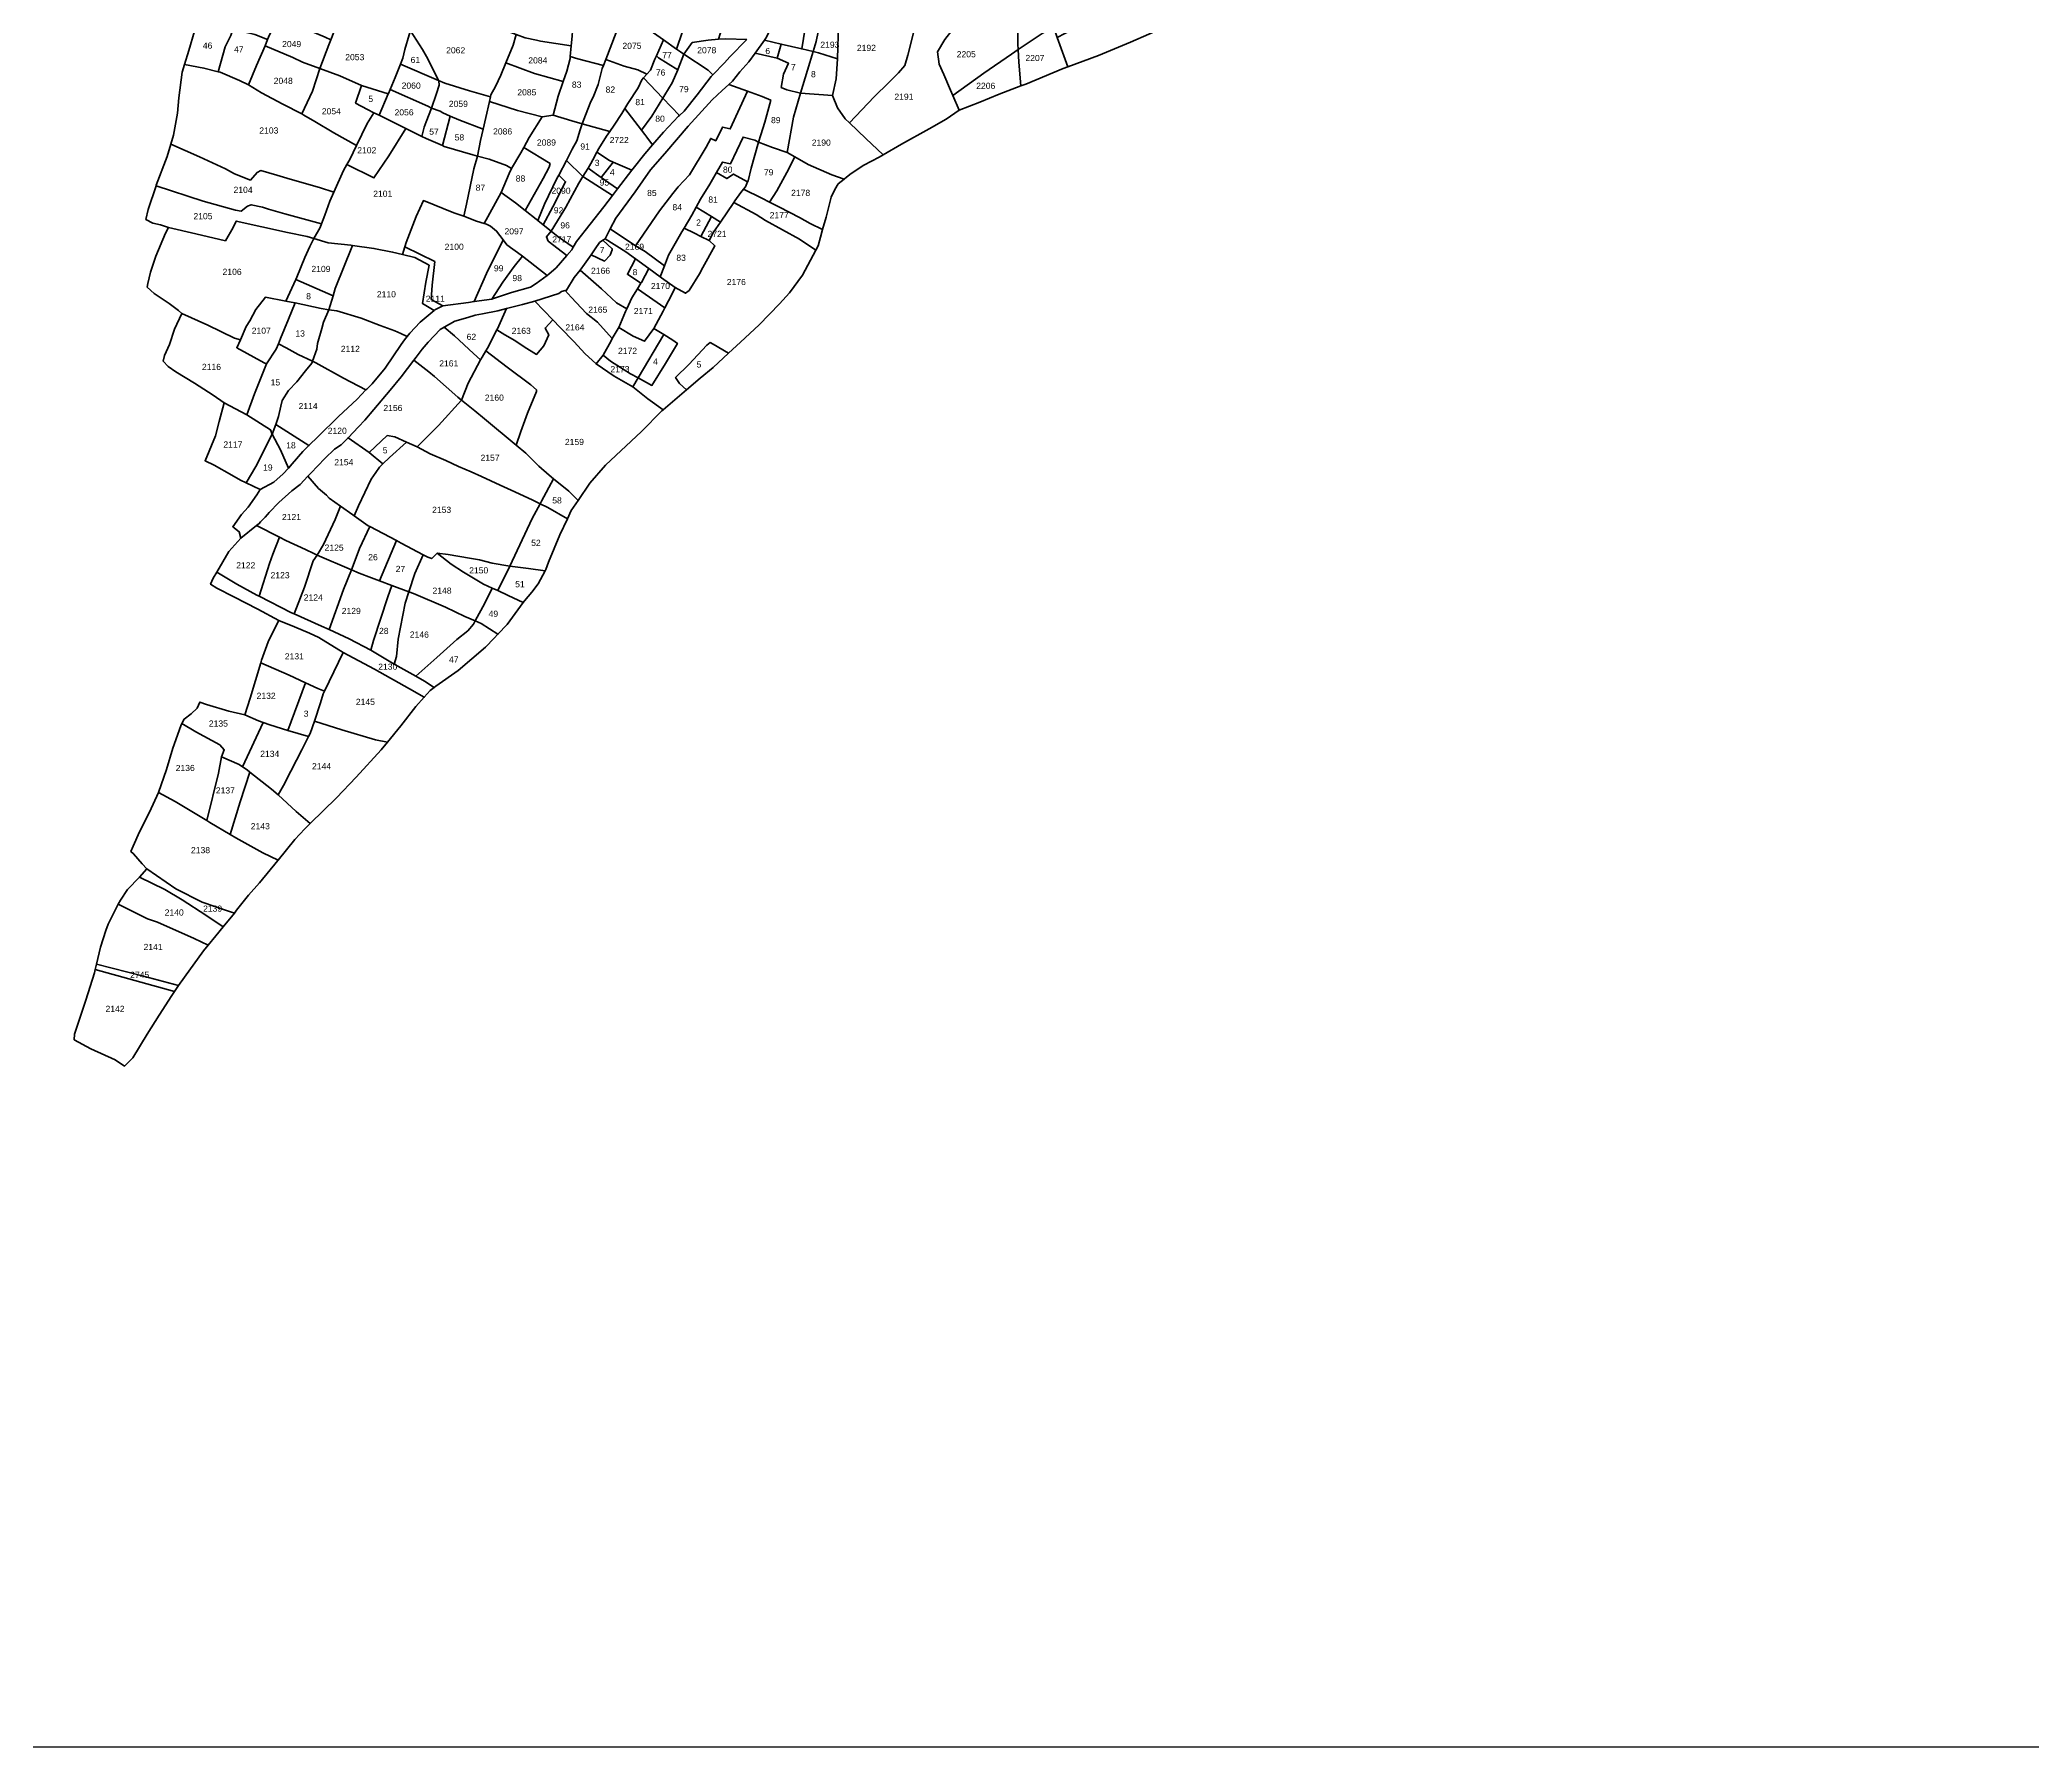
# Model space of a CAD drawing. Header units: inches. Extents: x -340598 to -226850, y -167010 to -59860.
# Drawn here: x -310145 to -267956, y -167010 to -130858 of the extents above; entities that cross this region are included whole.
import ezdxf

# ---------------------------------------------------------------- set-up
doc = ezdxf.new("R2010")
doc.units = ezdxf.units.IN
doc.header["$MEASUREMENT"] = 0
doc.layers.add('PDF6_Geometry', color=9, linetype='Continuous', true_color=0x808080)
doc.layers.add('PDF6_Text', color=7, linetype='Continuous', true_color=0xffffff)
doc.styles.add('PDF Arial', font='arial.ttf')

msp = doc.modelspace()

# ---------------------------------------------------------------- linework, layer by layer
at = {"color": 4}
msp.add_lwpolyline([(-340598, -59860), (-226850, -59860), (-226850, -167010), (-340598, -167010)], close=True, dxfattribs=at)
at = {"layer": 'PDF6_Geometry', "color": 1, "lineweight": 53}
for points in [[(-284477, -128866), (-284263, -128928), (-284080, -128976), (-284022, -129034), (-283848, -129246), (-283888, -129323), (-284003, -129439), (-284157, -129564), (-284599, -129777), (-285128, -130037), (-285541, -130230), (-286272, -130568), (-287051, -130906), (-287724, -131186), (-288374, -131429), (-288600, -130809), (-288274, -130642), (-288022, -130598), (-287513, -130463), (-286349, -130115), (-286022, -130009), (-285311, -129420), (-284734, -129044)], [(-296557, -129204), (-296038, -129275), (-296149, -129561), (-296409, -130304), (-296664, -131056), (-296940, -130860), (-297224, -130659), (-297088, -130333), (-296967, -130044), (-296736, -129581), (-296670, -129443)], [(-296038, -129275), (-295563, -129339), (-295553, -129378), (-295572, -129686), (-295620, -130111), (-295668, -130506), (-295776, -130846), (-295995, -130863), (-296331, -130912), (-296509, -131162), (-296581, -131114), (-296664, -131056), (-296409, -130304), (-296149, -129561)], [(-294097, -129098), (-293649, -129319), (-293735, -129594), (-293877, -130217), (-294009, -131049), (-294443, -130947), (-294801, -130863), (-294773, -130824), (-294639, -130563), (-294476, -130187), (-294370, -129956), (-294101, -129116)], [(-293649, -129319), (-293367, -129407), (-293543, -130110), (-293706, -130891), (-293770, -131105), (-294009, -131049), (-293877, -130217), (-293735, -129594)], [(-293367, -129407), (-293136, -129479), (-293206, -129849), (-293217, -130016), (-293235, -130293), (-293235, -130524), (-293254, -131257), (-293658, -131132), (-293770, -131105), (-293706, -130891), (-293543, -130110)], [(-300318, -129907), (-299592, -130084), (-298880, -130305), (-298861, -130556), (-298870, -130778), (-298891, -130982), (-299544, -130884), (-299630, -130865), (-299871, -130817), (-300060, -130746), (-300361, -130634), (-300472, -130603), (-300400, -130171)], [(-289529, -129883), (-289485, -129895), (-289042, -130097), (-288751, -130259), (-288744, -130493), (-288694, -130592), (-288917, -130724), (-289430, -131065), (-289436, -130946), (-289436, -130695), (-289465, -130487), (-289494, -130271), (-289484, -130069)], [(-305082, -130329), (-304468, -130646), (-304102, -130800), (-303982, -130856), (-304025, -130964), (-304213, -131466), (-304583, -131331), (-304785, -131235), (-305371, -130984), (-305323, -130852), (-305304, -130801)], [(-303554, -130221), (-303131, -130346), (-302592, -130491), (-302271, -130602), (-302295, -130670), (-302323, -130751), (-302419, -131060), (-302457, -131243), (-302508, -131371), (-302621, -131658), (-302727, -131907), (-302765, -131995), (-302768, -132003), (-303332, -131822), (-303794, -131620), (-304213, -131466), (-304025, -130964), (-303982, -130856), (-303843, -130501), (-303679, -130202)], [(-302135, -130147), (-301602, -130336), (-300813, -130509), (-300472, -130603), (-300361, -130634), (-300060, -130746), (-300120, -130972), (-300274, -131348), (-300380, -131608), (-300495, -131849), (-300591, -132023), (-300600, -132063), (-301043, -131936), (-301572, -131773), (-301701, -131717), (-301928, -131262), (-302044, -131059), (-302295, -130670), (-302271, -130602), (-302246, -130529)], [(-297803, -130286), (-297303, -130603), (-297224, -130659), (-296940, -130860), (-297088, -131197), (-297120, -131269), (-297216, -131500), (-297289, -131582), (-297485, -131491), (-297774, -131414), (-298160, -131271), (-297938, -130700)], [(-293217, -130016), (-292302, -130253), (-291582, -130428), (-291658, -130764), (-291763, -131179), (-291830, -131401), (-291965, -131555), (-292167, -131758), (-292474, -132067), (-292997, -132618), (-293089, -132530), (-293254, -132299), (-293359, -132038), (-293282, -131681), (-293254, -131257), (-293235, -130524), (-293235, -130293)], [(-306817, -130482), (-306285, -130580), (-306058, -130633), (-306102, -130763), (-306218, -131004), (-306371, -131532), (-306669, -131457), (-307081, -131383), (-306987, -131081), (-306872, -130676)], [(-306058, -130633), (-305593, -130743), (-305323, -130852), (-305371, -130984), (-305554, -131399), (-305727, -131814), (-305919, -131717), (-306323, -131544), (-306371, -131532), (-306218, -131004), (-306102, -130763)], [(-302295, -130670), (-302044, -131059), (-301928, -131262), (-301701, -131717), (-302508, -131371), (-302457, -131243), (-302419, -131060), (-302323, -130751)], [(-300060, -130746), (-299871, -130817), (-299630, -130865), (-299544, -130884), (-298891, -130982), (-298914, -131212), (-298918, -131251), (-298985, -131521), (-299062, -131743), (-299668, -131569), (-300274, -131348), (-300120, -130972)], [(-291582, -130428), (-291071, -130552), (-290802, -130624), (-290984, -130851), (-291138, -131111), (-291099, -131372), (-291003, -131593), (-290859, -131921), (-290809, -132035), (-290676, -132345), (-290954, -132538), (-291310, -132741), (-291897, -133069), (-292287, -133293), (-292656, -132944), (-292997, -132618), (-292474, -132067), (-292167, -131758), (-291965, -131555), (-291830, -131401), (-291763, -131179), (-291658, -130764)], [(-290802, -130624), (-290215, -130580), (-289763, -130551), (-289465, -130487), (-289436, -130695), (-289436, -130946), (-289430, -131065), (-289570, -131158), (-290157, -131564), (-290809, -132035), (-290859, -131921), (-291003, -131593), (-291099, -131372), (-291138, -131111), (-290984, -130851)], [(-288694, -130592), (-288638, -130705), (-288600, -130809), (-288374, -131429), (-288474, -131466), (-289262, -131795), (-289371, -131835), (-289416, -131332), (-289430, -131065), (-288917, -130724)], [(-304213, -131466), (-304371, -131948), (-304597, -132427), (-304996, -132218), (-305448, -131977), (-305727, -131814), (-305554, -131399), (-305371, -130984), (-304785, -131235), (-304583, -131331)], [(-297088, -131197), (-297043, -131240), (-296638, -131492), (-296754, -131770), (-296908, -132021), (-296950, -132090), (-297359, -131660), (-297289, -131582), (-297216, -131500), (-297120, -131269)], [(-296940, -130860), (-296664, -131056), (-296581, -131114), (-296509, -131162), (-296629, -131471), (-296638, -131492), (-297043, -131240), (-297088, -131197)], [(-296509, -131162), (-295994, -131500), (-295892, -131598), (-295927, -131635), (-296225, -132021), (-296504, -132368), (-296600, -132457), (-296950, -132090), (-296908, -132021), (-296754, -131770), (-296638, -131492), (-296629, -131471)], [(-295177, -130854), (-295533, -131220), (-295648, -131345), (-295892, -131598), (-295994, -131500), (-296509, -131162), (-296331, -130912), (-295995, -130863), (-295776, -130846), (-295620, -130834)], [(-294533, -131248), (-294292, -131354), (-294399, -131587), (-294446, -131865), (-294330, -131913), (-294036, -131990), (-294186, -132492), (-294320, -133244), (-294628, -133138), (-294926, -133023), (-294878, -132868), (-294792, -132598), (-294667, -132135), (-294850, -132058), (-295162, -131947), (-295556, -131805), (-295475, -131731), (-295321, -131538), (-295129, -131326), (-294998, -131141)], [(-294801, -130863), (-294443, -130947), (-294533, -131248), (-294998, -131141)], [(-294443, -130947), (-294009, -131049), (-293770, -131105), (-293888, -131498), (-294036, -131990), (-294330, -131913), (-294446, -131865), (-294399, -131587), (-294292, -131354), (-294533, -131248)], [(-293770, -131105), (-293658, -131132), (-293254, -131257), (-293282, -131681), (-293359, -132038), (-294036, -131990), (-293888, -131498)], [(-289430, -131065), (-289416, -131332), (-289371, -131835), (-289830, -132007), (-290243, -132181), (-290676, -132345), (-290809, -132035), (-290157, -131564), (-289570, -131158)], [(-306371, -131532), (-306323, -131544), (-305919, -131717), (-305727, -131814), (-305448, -131977), (-304996, -132218), (-304597, -132427), (-304553, -132450), (-304322, -132584), (-303918, -132825), (-303437, -133092), (-303581, -133394), (-303642, -133499), (-303716, -133626), (-303921, -134086), (-304225, -133983), (-304841, -133810), (-305129, -133723), (-305466, -133627), (-305543, -133665), (-305687, -133829), (-306024, -133694), (-306216, -133588), (-306765, -133338), (-307369, -133065), (-307313, -132875), (-307227, -132412), (-307198, -132085), (-307131, -131544), (-307081, -131383), (-306669, -131457)], [(-303332, -131822), (-303457, -132198), (-303207, -132333), (-303069, -132401), (-303216, -132632), (-303437, -133092), (-303918, -132825), (-304322, -132584), (-304553, -132450), (-304597, -132427), (-304371, -131948), (-304213, -131466), (-303794, -131620)], [(-302508, -131371), (-301701, -131717), (-301697, -131725), (-301688, -131821), (-301745, -131995), (-301851, -132303), (-301928, -132265), (-302727, -131907), (-302621, -131658)], [(-300274, -131348), (-299668, -131569), (-299062, -131743), (-299168, -132051), (-299273, -132456), (-299504, -132485), (-300033, -132351), (-300622, -132163), (-300600, -132063), (-300591, -132023), (-300495, -131849), (-300380, -131608)], [(-298914, -131212), (-298755, -131260), (-298212, -131402), (-298235, -131462), (-298322, -131800), (-298427, -132070), (-298475, -132166), (-298591, -132456), (-298657, -132635), (-298879, -132572), (-299273, -132456), (-299168, -132051), (-299062, -131743), (-298985, -131521), (-298918, -131251)], [(-298160, -131271), (-297774, -131414), (-297485, -131491), (-297289, -131582), (-297359, -131660), (-297398, -131703), (-297475, -131877), (-297696, -132205), (-297759, -132312), (-297821, -132417), (-297985, -132668), (-298078, -132801), (-298657, -132635), (-298591, -132456), (-298475, -132166), (-298427, -132070), (-298322, -131800), (-298235, -131462), (-298212, -131402)], [(-303332, -131822), (-302768, -132003), (-302958, -132456), (-303069, -132401), (-303207, -132333), (-303457, -132198)], [(-302727, -131907), (-301928, -132265), (-301851, -132303), (-301966, -132593), (-302004, -132708), (-302054, -132905), (-302397, -132734), (-302505, -132680), (-302958, -132456), (-302768, -132003), (-302765, -131995)], [(-301701, -131717), (-301572, -131773), (-301043, -131936), (-300600, -132063), (-300622, -132163), (-300697, -132505), (-300755, -132748), (-301274, -132554), (-301454, -132471), (-301610, -132400), (-301668, -132371), (-301851, -132303), (-301745, -131995), (-301688, -131821), (-301697, -131725)], [(-295556, -131805), (-295162, -131947), (-295523, -132743), (-295686, -132705), (-295830, -132994), (-295936, -132946), (-296032, -133129), (-296387, -133718), (-296628, -133969), (-296743, -134114), (-297022, -134480), (-297528, -135220), (-298066, -134862), (-297945, -134635), (-297541, -134075), (-297215, -133612), (-296907, -133265), (-296417, -132686), (-295908, -132126), (-295696, -131933)], [(-297359, -131660), (-296950, -132090), (-297186, -132474), (-297401, -132771), (-297759, -132312), (-297696, -132205), (-297475, -131877), (-297398, -131703)], [(-295162, -131947), (-294850, -132058), (-294667, -132135), (-294792, -132598), (-294878, -132868), (-294926, -133023), (-295003, -132984), (-295253, -132917), (-295522, -133486), (-295686, -133448), (-295814, -133668), (-295955, -133911), (-296156, -134229), (-296248, -134398), (-296339, -134567), (-296504, -134845), (-296550, -134924), (-296829, -135416), (-296917, -135641), (-297329, -135339), (-297528, -135220), (-297022, -134480), (-296743, -134114), (-296628, -133969), (-296387, -133718), (-296032, -133129), (-295936, -132946), (-295830, -132994), (-295686, -132705), (-295523, -132743)], [(-294036, -131990), (-293359, -132038), (-293254, -132299), (-293089, -132530), (-292997, -132618), (-292656, -132944), (-292287, -133293), (-292368, -133340), (-292695, -133513), (-292964, -133687), (-293060, -133764), (-293114, -133807), (-293377, -133716), (-293878, -133495), (-294159, -133335), (-294320, -133244), (-294186, -132492)], [(-302958, -132456), (-302505, -132680), (-302397, -132734), (-302754, -133316), (-303071, -133780), (-303642, -133499), (-303581, -133394), (-303437, -133092), (-303216, -132632), (-303069, -132401)], [(-301851, -132303), (-301668, -132371), (-301610, -132400), (-301454, -132471), (-301618, -133097), (-301966, -132950), (-302054, -132905), (-302004, -132708), (-301966, -132593)], [(-301454, -132471), (-301274, -132554), (-300755, -132748), (-300812, -132988), (-300878, -133320), (-300975, -133296), (-301581, -133113), (-301618, -133097)], [(-300622, -132163), (-300033, -132351), (-299504, -132485), (-299783, -132929), (-299898, -133141), (-299956, -133247), (-300157, -133585), (-300263, -133518), (-300629, -133383), (-300878, -133320), (-300812, -132988), (-300755, -132748), (-300697, -132505)], [(-299273, -132456), (-298879, -132572), (-298657, -132635), (-298706, -132765), (-298773, -132996), (-298869, -133170), (-298995, -133411), (-299156, -133720), (-299196, -133797), (-299455, -134337), (-299602, -134684), (-299638, -134655), (-299864, -134474), (-299484, -133797), (-299359, -133556), (-299340, -133479), (-299898, -133141), (-299783, -132929), (-299504, -132485)], [(-297759, -132312), (-297401, -132771), (-297330, -132860), (-297292, -132918), (-297168, -133084), (-297330, -133275), (-297580, -133584), (-297606, -133618), (-298001, -133445), (-298080, -133410), (-298351, -133236), (-298311, -133160), (-298148, -132899), (-298078, -132801), (-297985, -132668), (-297821, -132417)], [(-296950, -132090), (-296600, -132457), (-296619, -132474), (-296936, -132812), (-297168, -133084), (-297292, -132918), (-297330, -132860), (-297401, -132771), (-297186, -132474)], [(-302054, -132905), (-301966, -132950), (-301618, -133097), (-301581, -133113), (-300975, -133296), (-300878, -133320), (-300956, -133586), (-301109, -134338), (-301167, -134589), (-301378, -134521), (-302023, -134261), (-302177, -134599), (-302388, -135149), (-302418, -135244), (-302468, -135402), (-302676, -135351), (-303071, -135274), (-303527, -135212), (-303561, -135207), (-304042, -135159), (-304343, -135067), (-304206, -134831), (-304177, -134754), (-304110, -134571), (-304004, -134272), (-303921, -134086), (-303716, -133626), (-303642, -133499), (-303071, -133780), (-302754, -133316), (-302397, -132734)], [(-298657, -132635), (-298078, -132801), (-298148, -132899), (-298311, -133160), (-298351, -133236), (-298436, -133401), (-298475, -133478), (-298536, -133574), (-298599, -133671), (-298647, -133750), (-298995, -133411), (-298869, -133170), (-298773, -132996), (-298706, -132765)], [(-307369, -133065), (-306765, -133338), (-306216, -133588), (-306024, -133694), (-305687, -133829), (-305543, -133665), (-305466, -133627), (-305129, -133723), (-304841, -133810), (-304225, -133983), (-303921, -134086), (-304004, -134272), (-304110, -134571), (-304177, -134754), (-304956, -134543), (-305302, -134446), (-305427, -134398), (-305668, -134350), (-305745, -134379), (-305879, -134485), (-306004, -134466), (-306687, -134273), (-307683, -133952), (-307678, -133936), (-307447, -133329)], [(-299898, -133141), (-299340, -133479), (-299359, -133556), (-299484, -133797), (-299864, -134474), (-300071, -134308), (-300378, -134087), (-300206, -133691), (-300157, -133585), (-299956, -133247)], [(-298351, -133236), (-298080, -133410), (-298001, -133445), (-298256, -133772), (-298536, -133574), (-298475, -133478), (-298436, -133401)], [(-294926, -133023), (-295080, -133573), (-295147, -133843), (-295158, -133867), (-295455, -133701), (-295598, -133794), (-295814, -133668), (-295686, -133448), (-295522, -133486), (-295253, -132917), (-295003, -132984)], [(-294926, -133023), (-294628, -133138), (-294320, -133244), (-294159, -133335), (-294329, -133669), (-294541, -134054), (-294691, -134295), (-294858, -134209), (-295242, -134017), (-295204, -133968), (-295158, -133867), (-295147, -133843), (-295080, -133573)], [(-300157, -133585), (-300206, -133691), (-300378, -134087), (-300734, -134747), (-300897, -134695), (-301167, -134589), (-301109, -134338), (-300956, -133586), (-300878, -133320), (-300629, -133383), (-300263, -133518)], [(-299156, -133720), (-299013, -133864), (-299282, -134395), (-299484, -134777), (-299602, -134684), (-299455, -134337), (-299196, -133797)], [(-298995, -133411), (-298647, -133750), (-298734, -133893), (-299003, -134404), (-299051, -134472), (-299316, -134912), (-299484, -134777), (-299282, -134395), (-299013, -133864), (-299156, -133720)], [(-298536, -133574), (-298256, -133772), (-297913, -134015), (-298019, -134153), (-298647, -133750), (-298599, -133671)], [(-298001, -133445), (-297606, -133618), (-297913, -134015), (-298256, -133772)], [(-295814, -133668), (-295598, -133794), (-295455, -133701), (-295158, -133867), (-295204, -133968), (-295242, -134017), (-295301, -134093), (-295425, -134267), (-295449, -134302), (-295733, -134720), (-295921, -134602), (-296248, -134398), (-296156, -134229), (-295955, -133911)], [(-294159, -133335), (-293878, -133495), (-293377, -133716), (-293114, -133807), (-293243, -133909), (-293310, -134025), (-293387, -134189), (-293492, -134613), (-293570, -134876), (-293829, -134748), (-294060, -134623), (-294483, -134402), (-294691, -134295), (-294541, -134054), (-294329, -133669)], [(-307683, -133952), (-306687, -134273), (-306004, -134466), (-305879, -134485), (-305745, -134379), (-305668, -134350), (-305427, -134398), (-305302, -134446), (-304956, -134543), (-304177, -134754), (-304206, -134831), (-304343, -135067), (-304484, -135024), (-304898, -134938), (-305985, -134697), (-306052, -134832), (-306215, -135112), (-306841, -134968), (-307418, -134833), (-307591, -134775), (-307754, -134737), (-307899, -134660), (-307851, -134448)], [(-299864, -134474), (-299638, -134655), (-299602, -134684), (-299484, -134777), (-299316, -134912), (-299416, -135031), (-299378, -135118), (-298982, -135421), (-299214, -135687), (-299368, -135822), (-299403, -135847), (-299923, -135442), (-299955, -135417), (-300253, -135196), (-300333, -135091), (-300474, -134906), (-300599, -134800), (-300686, -134762), (-300734, -134747), (-300378, -134087), (-300071, -134308)], [(-298647, -133750), (-298019, -134153), (-298205, -134394), (-298781, -135127), (-298850, -135251), (-299166, -135031), (-299316, -134912), (-299051, -134472), (-299003, -134404), (-298734, -133893)], [(-295242, -134017), (-294858, -134209), (-294691, -134295), (-294483, -134402), (-294060, -134623), (-293829, -134748), (-293570, -134876), (-293617, -135038), (-293665, -135221), (-293713, -135312), (-294059, -135076), (-294781, -134681), (-294973, -134556), (-295449, -134302), (-295425, -134267), (-295301, -134093)], [(-301167, -134589), (-300897, -134695), (-300734, -134747), (-300686, -134762), (-300599, -134800), (-300474, -134906), (-300333, -135091), (-300685, -135803), (-300944, -136402), (-301070, -136421), (-301608, -136489), (-301858, -136354), (-301839, -136055), (-301782, -135553), (-302418, -135244), (-302388, -135149), (-302177, -134599), (-302023, -134261), (-301378, -134521)], [(-295449, -134302), (-294973, -134556), (-294781, -134681), (-294059, -135076), (-293713, -135312), (-293992, -135838), (-294270, -136215), (-294482, -136446), (-294914, -136890), (-295308, -137257), (-295560, -137492), (-295885, -137305), (-295953, -137267), (-296020, -137325), (-296404, -137730), (-296683, -138010), (-296597, -138135), (-296451, -138266), (-296944, -138690), (-297270, -138463), (-297587, -138203), (-297475, -138018), (-297183, -138174), (-296895, -137711), (-296645, -137286), (-296741, -137219), (-296933, -137100), (-297145, -136968), (-296944, -136602), (-296908, -136534), (-296752, -136235), (-296694, -136100), (-296473, -136225), (-296396, -136168), (-296175, -135811), (-296108, -135676), (-295848, -135222), (-295973, -135106), (-295877, -134933), (-295733, -134720)], [(-296248, -134398), (-295921, -134602), (-296147, -135020), (-296281, -134952), (-296504, -134845), (-296339, -134567)], [(-307418, -134833), (-306841, -134968), (-306215, -135112), (-306052, -134832), (-305985, -134697), (-304898, -134938), (-304484, -135024), (-304343, -135067), (-304427, -135237), (-304532, -135468), (-304705, -135883), (-304727, -135931), (-304935, -136391), (-305368, -136308), (-305570, -136568), (-305695, -136809), (-305772, -136925), (-305898, -137209), (-306022, -137176), (-306590, -136897), (-307138, -136656), (-307205, -136588), (-307407, -136444), (-307725, -136232), (-307869, -136097), (-307859, -136020), (-307802, -135779), (-307687, -135441), (-307485, -134949)], [(-298850, -135251), (-298877, -135301), (-298982, -135421), (-299378, -135118), (-299416, -135031), (-299316, -134912), (-299166, -135031)], [(-298176, -135069), (-298066, -134862), (-297528, -135220), (-297329, -135339), (-296917, -135641), (-297009, -135878), (-297248, -135703), (-297531, -135496), (-297733, -135349)], [(-296147, -135020), (-295973, -135106), (-295848, -135222), (-296108, -135676), (-296175, -135811), (-296396, -136168), (-296473, -136225), (-296694, -136100), (-296983, -135898), (-297009, -135878), (-296917, -135641), (-296829, -135416), (-296550, -134924), (-296504, -134845), (-296281, -134952)], [(-295921, -134602), (-295733, -134720), (-295877, -134933), (-295973, -135106), (-296147, -135020)], [(-304343, -135067), (-304042, -135159), (-303561, -135207), (-303527, -135212), (-303888, -136124), (-303935, -136282), (-304727, -135931), (-304705, -135883), (-304532, -135468), (-304427, -135237)], [(-303527, -135212), (-303071, -135274), (-302676, -135351), (-302468, -135402), (-302205, -135467), (-301897, -135631), (-301974, -135987), (-302041, -136441), (-301797, -136589), (-302089, -136836), (-302310, -137068), (-302368, -137140), (-302502, -137078), (-302627, -137020), (-302935, -136904), (-303339, -136750), (-303858, -136596), (-304022, -136572), (-303935, -136282), (-303888, -136124)], [(-302418, -135244), (-301782, -135553), (-301839, -136055), (-301858, -136354), (-301608, -136489), (-301781, -136576), (-301797, -136589), (-302041, -136441), (-301974, -135987), (-301897, -135631), (-302205, -135467), (-302468, -135402)], [(-300333, -135091), (-300253, -135196), (-299955, -135417), (-299923, -135442), (-300099, -135659), (-300339, -135987), (-300574, -136346), (-300944, -136402), (-300685, -135803)], [(-298226, -135103), (-298176, -135069), (-297733, -135349), (-297531, -135496), (-297704, -135821), (-297417, -136013), (-297491, -136133), (-297607, -136323), (-297716, -136557), (-297934, -136429), (-298252, -136130), (-298705, -135732), (-298608, -135609), (-298472, -135408), (-298185, -135542), (-298070, -135416), (-298022, -135301), (-298022, -135281)], [(-298472, -135408), (-298387, -135281), (-298291, -135146), (-298226, -135103), (-298022, -135281), (-298022, -135301), (-298070, -135416), (-298185, -135542)], [(-299923, -135442), (-299403, -135847), (-299637, -136015), (-299752, -136092), (-300156, -136208), (-300560, -136343), (-300574, -136346), (-300339, -135987), (-300099, -135659)], [(-299021, -136167), (-298992, -136159), (-298829, -135889), (-298705, -135732), (-298252, -136130), (-297934, -136429), (-297716, -136557), (-297742, -136612), (-297887, -136950), (-297896, -136969), (-298022, -137183), (-298338, -136834), (-298569, -136651), (-298896, -136304)], [(-297531, -135496), (-297248, -135703), (-297406, -135995), (-297417, -136013), (-297704, -135821)], [(-297248, -135703), (-297009, -135878), (-296983, -135898), (-296694, -136100), (-296752, -136235), (-296908, -136534), (-297491, -136133), (-297417, -136013), (-297406, -135995)], [(-304727, -135931), (-303935, -136282), (-304022, -136572), (-304185, -136548), (-304741, -136430), (-304820, -136413), (-304935, -136391)], [(-299665, -136391), (-299156, -136227), (-299098, -136188), (-299021, -136167), (-298896, -136304), (-298569, -136651), (-298338, -136834), (-298022, -137183), (-298049, -137229), (-298213, -137538), (-298366, -137721), (-298607, -137500), (-298828, -137249), (-299127, -136950), (-299285, -136786)], [(-297491, -136133), (-296908, -136534), (-296944, -136602), (-297145, -136968), (-297338, -137239), (-297578, -137133), (-297887, -136950), (-297742, -136612), (-297716, -136557), (-297607, -136323)], [(-307138, -136656), (-306590, -136897), (-306022, -137176), (-305898, -137209), (-305974, -137378), (-305397, -137696), (-305348, -137716), (-305598, -138352), (-305761, -138796), (-306242, -138546), (-306473, -138382), (-306868, -138131), (-307262, -137890), (-307426, -137775), (-307532, -137659), (-307503, -137543), (-307397, -137312), (-307292, -136984)], [(-304741, -136430), (-304878, -136770), (-305051, -137185), (-305093, -137294), (-305137, -137407), (-305348, -137716), (-305397, -137696), (-305974, -137378), (-305898, -137209), (-305772, -136925), (-305695, -136809), (-305570, -136568), (-305368, -136308), (-304935, -136391), (-304820, -136413)], [(-304022, -136572), (-304137, -136837), (-304176, -136972), (-304262, -137291), (-304281, -137406), (-304372, -137663), (-304675, -137522), (-304925, -137378), (-305093, -137294), (-305051, -137185), (-304878, -136770), (-304741, -136430), (-304185, -136548)], [(-302368, -137140), (-302425, -137212), (-302492, -137309), (-302829, -137811), (-303107, -138139), (-303223, -138254), (-303239, -138271), (-303713, -138023), (-304300, -137696), (-304372, -137663), (-304281, -137406), (-304262, -137291), (-304176, -136972), (-304137, -136837), (-304022, -136572), (-303858, -136596), (-303339, -136750), (-302935, -136904), (-302627, -137020), (-302502, -137078)], [(-301580, -136942), (-301358, -136816), (-301079, -136739), (-300925, -136691), (-300771, -136662), (-300444, -136594), (-300260, -136546), (-300454, -136980), (-300464, -137000), (-300665, -137385), (-300698, -137441), (-300780, -137578), (-300811, -137635), (-300963, -137501), (-301367, -137125)], [(-300260, -136546), (-299925, -136459), (-299665, -136391), (-299285, -136786), (-299444, -136960), (-299367, -137105), (-299473, -137336), (-299626, -137520), (-299886, -137356), (-300088, -137221), (-300300, -137105), (-300464, -137000), (-300454, -136980)], [(-301580, -136942), (-301367, -137125), (-300963, -137501), (-300811, -137635), (-301078, -138128), (-301215, -138487), (-301290, -138427), (-301790, -137984), (-301905, -137887), (-302222, -137640), (-302175, -137579), (-302050, -137405), (-301925, -137260), (-301665, -136990)], [(-300464, -137000), (-300300, -137105), (-300088, -137221), (-299886, -137356), (-299626, -137520), (-299473, -137336), (-299367, -137105), (-299444, -136960), (-299285, -136786), (-299127, -136950), (-298828, -137249), (-298607, -137500), (-298366, -137721), (-297982, -137982), (-297587, -138203), (-297270, -138463), (-296944, -138690), (-296971, -138714), (-297404, -139148), (-298163, -139862), (-298500, -140248), (-298746, -140610), (-298942, -140412), (-299264, -140150), (-299356, -140075), (-299577, -139882), (-299856, -139612), (-300057, -139444), (-299962, -139150), (-299818, -138764), (-299626, -138301), (-299626, -138272), (-299751, -138166), (-300251, -137790), (-300698, -137441), (-300665, -137385)], [(-297145, -136968), (-296933, -137100), (-297475, -138018), (-297635, -137933), (-298059, -137663), (-298213, -137538), (-298049, -137229), (-298022, -137183), (-297896, -136969), (-297887, -136950), (-297578, -137133), (-297338, -137239)], [(-296933, -137100), (-296741, -137219), (-296645, -137286), (-296895, -137711), (-297183, -138174), (-297475, -138018)], [(-305093, -137294), (-304925, -137378), (-304675, -137522), (-304372, -137663), (-304387, -137705), (-304521, -137869), (-304704, -138101), (-304877, -138284), (-305011, -138497), (-305040, -138612), (-305088, -138834), (-305149, -139004), (-305223, -139210), (-305261, -139114), (-305761, -138796), (-305598, -138352), (-305348, -137716), (-305137, -137407)], [(-300698, -137441), (-300251, -137790), (-299751, -138166), (-299626, -138272), (-299626, -138301), (-299818, -138764), (-299962, -139150), (-300057, -139444), (-300732, -138880), (-300934, -138716), (-301215, -138487), (-301078, -138128), (-300811, -137635), (-300780, -137578)], [(-296451, -138266), (-296597, -138135), (-296683, -138010), (-296404, -137730), (-296020, -137325), (-295953, -137267), (-295885, -137305), (-295560, -137492), (-295885, -137797), (-296164, -138019)], [(-304372, -137663), (-304300, -137696), (-303713, -138023), (-303239, -138271), (-303425, -138467), (-303819, -138833), (-304251, -139258), (-304446, -139448), (-305149, -139004), (-305088, -138834), (-305040, -138612), (-305011, -138497), (-304877, -138284), (-304704, -138101), (-304521, -137869), (-304387, -137705)], [(-302222, -137640), (-301905, -137887), (-301790, -137984), (-301290, -138427), (-301215, -138487), (-301703, -139025), (-302155, -139479), (-302377, -139379), (-302626, -139267), (-302789, -139238), (-303174, -139595), (-303617, -139284), (-303395, -139055), (-303261, -138910), (-303069, -138688), (-302723, -138274), (-302492, -137994)], [(-298213, -137538), (-298059, -137663), (-297635, -137933), (-297475, -138018), (-297587, -138203), (-297982, -137982), (-298366, -137721)], [(-305761, -138796), (-305261, -139114), (-305223, -139210), (-305568, -139895), (-305778, -140239), (-305895, -140185), (-306078, -140079), (-306453, -139867), (-306646, -139771), (-306425, -139240), (-306348, -138941), (-306242, -138546)], [(-301215, -138487), (-300934, -138716), (-300732, -138880), (-300057, -139444), (-299856, -139612), (-299577, -139882), (-299356, -140075), (-299264, -140150), (-299519, -140625), (-299549, -140680), (-299702, -140606), (-300086, -140432), (-300394, -140288), (-300789, -140105), (-301010, -140008), (-301279, -139893), (-301549, -139768), (-301876, -139623), (-302155, -139479), (-301703, -139025)], [(-305223, -139210), (-305049, -139538), (-304880, -139926), (-304991, -140049), (-305193, -140223), (-305482, -140377), (-305778, -140239), (-305568, -139895)], [(-305149, -139004), (-304446, -139448), (-304578, -139576), (-304799, -139837), (-304880, -139926), (-305049, -139538), (-305223, -139210)], [(-303174, -139595), (-302880, -139834), (-302953, -139903), (-303029, -140019), (-303126, -140164), (-303394, -140723), (-303492, -140936), (-303519, -140916), (-303781, -140730), (-304020, -140560), (-304077, -140502), (-304241, -140357), (-304470, -140098), (-304405, -140030), (-304107, -139721), (-303905, -139528), (-303761, -139431), (-303617, -139284)], [(-302155, -139479), (-301876, -139623), (-301549, -139768), (-301279, -139893), (-301010, -140008), (-300789, -140105), (-300394, -140288), (-300086, -140432), (-299702, -140606), (-299549, -140680), (-299721, -140991), (-300191, -142004), (-300566, -141937), (-300836, -141870), (-301047, -141831), (-301499, -141754), (-301730, -141726), (-301845, -141841), (-301932, -141812), (-302026, -141762), (-302490, -141514), (-302589, -141462), (-303158, -141166), (-303192, -141148), (-303492, -140936), (-303394, -140723), (-303126, -140164), (-303029, -140019), (-302953, -139903), (-302880, -139834), (-302741, -139701), (-302377, -139379)], [(-302377, -139379), (-302741, -139701), (-302880, -139834), (-303174, -139595), (-302789, -139238), (-302626, -139267)], [(-304470, -140098), (-304241, -140357), (-304077, -140502), (-304020, -140560), (-303781, -140730), (-303894, -141013), (-304135, -141544), (-304274, -141768), (-304346, -141737), (-304519, -141650), (-304933, -141457), (-305069, -141389), (-305554, -141144), (-305500, -141101), (-305472, -141062), (-305375, -140966), (-305327, -140908), (-305289, -140869), (-305087, -140657), (-304808, -140406), (-304635, -140271)], [(-299264, -140150), (-298942, -140412), (-298746, -140610), (-298894, -140827), (-298974, -140998), (-299384, -140760), (-299549, -140680), (-299519, -140625)], [(-303781, -140730), (-303519, -140916), (-303492, -140936), (-303192, -141148), (-303158, -141166), (-303375, -141630), (-303509, -141987), (-303546, -142081), (-304274, -141768), (-304135, -141544), (-303894, -141013)], [(-299549, -140680), (-299384, -140760), (-298974, -140998), (-299134, -141338), (-299374, -141917), (-299431, -142071), (-299446, -142099), (-299797, -142052), (-300191, -142004), (-299721, -140991)], [(-305554, -141144), (-305069, -141389), (-305212, -141747), (-305279, -141949), (-305500, -142639), (-305548, -142615), (-305971, -142384), (-306398, -142131), (-306144, -141689), (-305885, -141410)], [(-303158, -141166), (-302589, -141462), (-302950, -142313), (-303124, -142247), (-303384, -142151), (-303546, -142081), (-303509, -141987), (-303375, -141630)], [(-305069, -141389), (-304933, -141457), (-304519, -141650), (-304346, -141737), (-304274, -141768), (-304356, -141891), (-304538, -142450), (-304624, -142663), (-304761, -143015), (-304817, -142991), (-305500, -142639), (-305279, -141949), (-305212, -141747)], [(-302589, -141462), (-302490, -141514), (-302026, -141762), (-302201, -142160), (-302330, -142546), (-302691, -142410), (-302950, -142313)], [(-302026, -141762), (-301932, -141812), (-301845, -141841), (-301730, -141726), (-301432, -141957), (-301172, -142130), (-300749, -142381), (-300565, -142466), (-300720, -142786), (-300924, -143163), (-301143, -143066), (-301556, -142873), (-302230, -142584), (-302330, -142546), (-302201, -142160)], [(-301730, -141726), (-301499, -141754), (-301047, -141831), (-300836, -141870), (-300566, -141937), (-300191, -142004), (-300448, -142520), (-300565, -142466), (-300749, -142381), (-301172, -142130), (-301432, -141957)], [(-306398, -142131), (-305971, -142384), (-305548, -142615), (-305500, -142639), (-304817, -142991), (-304761, -143015), (-304182, -143270), (-304016, -143346), (-303595, -143540), (-303133, -143780), (-302638, -144075), (-302565, -144118), (-302181, -144333), (-301998, -144436), (-301797, -144572), (-301882, -144638), (-302005, -144777), (-302315, -144600), (-303056, -144185), (-303720, -143829), (-304239, -143511), (-304432, -143424), (-304749, -143290), (-305086, -143155), (-305528, -142914), (-306038, -142654), (-306394, -142471), (-306529, -142384), (-306471, -142259)], [(-304274, -141768), (-303546, -142081), (-303711, -142498), (-304016, -143346), (-304182, -143270), (-304761, -143015), (-304624, -142663), (-304538, -142450), (-304356, -141891)], [(-303546, -142081), (-303384, -142151), (-303124, -142247), (-302950, -142313), (-302691, -142410), (-302778, -142652), (-303076, -143578), (-303133, -143780), (-303595, -143540), (-304016, -143346), (-303711, -142498)], [(-300191, -142004), (-299797, -142052), (-299446, -142099), (-299595, -142380), (-299729, -142554), (-299883, -142737), (-299909, -142772), (-300229, -142622), (-300448, -142520)], [(-302691, -142410), (-302330, -142546), (-302412, -142787), (-302556, -143549), (-302594, -143915), (-302638, -144075), (-303133, -143780), (-303076, -143578), (-302778, -142652)], [(-302330, -142546), (-302230, -142584), (-301556, -142873), (-301143, -143066), (-300924, -143163), (-300960, -143230), (-301085, -143374), (-301316, -143558), (-301739, -143934), (-302181, -144333), (-302565, -144118), (-302638, -144075), (-302594, -143915), (-302556, -143549), (-302412, -142787)], [(-300565, -142466), (-300448, -142520), (-300229, -142622), (-299909, -142772), (-300248, -143239), (-300445, -143443), (-300796, -143220), (-300924, -143163), (-300720, -142786)], [(-305086, -143155), (-304749, -143290), (-304432, -143424), (-304239, -143511), (-303720, -143829), (-304116, -144653), (-304258, -144591), (-304522, -144470), (-304864, -144312), (-305467, -144049), (-305451, -143994), (-305307, -143608), (-305191, -143357)], [(-300924, -143163), (-300796, -143220), (-300445, -143443), (-300527, -143528), (-300710, -143721), (-301286, -144213), (-301757, -144542), (-301797, -144572), (-301998, -144436), (-302181, -144333), (-301739, -143934), (-301316, -143558), (-301085, -143374), (-300960, -143230)], [(-303720, -143829), (-303056, -144185), (-302315, -144600), (-302005, -144777), (-302180, -144976), (-302497, -145381), (-302785, -145729), (-303036, -145680), (-303748, -145469), (-304331, -145282), (-304200, -144900), (-304142, -144707), (-304116, -144653)], [(-305467, -144049), (-304864, -144312), (-304522, -144470), (-304891, -145480), (-305277, -145363), (-305417, -145313), (-305517, -145277), (-305806, -145151), (-305691, -144795)], [(-304522, -144470), (-304258, -144591), (-304116, -144653), (-304142, -144707), (-304200, -144900), (-304331, -145282), (-304421, -145546), (-304454, -145613), (-304891, -145480)], [(-305806, -145151), (-305517, -145277), (-305417, -145313), (-305851, -146252), (-305921, -146203), (-306296, -146039), (-306238, -145894), (-306334, -145788), (-306844, -145509), (-307136, -145336), (-307085, -145239), (-306941, -145133), (-306816, -145007), (-306758, -144882), (-306614, -144930), (-306143, -145074)], [(-307136, -145336), (-306844, -145509), (-306334, -145788), (-306238, -145894), (-306296, -146039), (-306363, -146386), (-306608, -147390), (-307276, -146985), (-307632, -146792), (-307459, -146310), (-307325, -145856), (-307162, -145384)], [(-305417, -145313), (-305277, -145363), (-304891, -145480), (-304454, -145613), (-304594, -145893), (-304940, -146559), (-304959, -146598), (-305101, -146847), (-305238, -146723), (-305695, -146367), (-305757, -146318), (-305851, -146252)], [(-304331, -145282), (-303748, -145469), (-303036, -145680), (-302785, -145729), (-302920, -145892), (-303449, -146471), (-303862, -146906), (-304420, -147450), (-304718, -147195), (-305101, -146847), (-304959, -146598), (-304940, -146559), (-304594, -145893), (-304454, -145613), (-304421, -145546)], [(-306296, -146039), (-305921, -146203), (-305851, -146252), (-305757, -146318), (-305695, -146367), (-305901, -146994), (-306112, -147686), (-306545, -147428), (-306608, -147390), (-306363, -146386)], [(-305695, -146367), (-305238, -146723), (-305101, -146847), (-304718, -147195), (-304420, -147450), (-304535, -147562), (-304747, -147793), (-305095, -148229), (-305420, -148073), (-305997, -147755), (-306112, -147686), (-305901, -146994)], [(-307632, -146792), (-307276, -146985), (-306608, -147390), (-306545, -147428), (-306112, -147686), (-305997, -147755), (-305420, -148073), (-305095, -148229), (-305102, -148237), (-305496, -148710), (-305727, -148970), (-305977, -149289), (-306025, -149348), (-306150, -149308), (-306708, -149116), (-307266, -148836), (-307881, -148412), (-307978, -148306), (-308160, -148094), (-308215, -148045), (-308170, -147930), (-308036, -147631), (-307824, -147214)], [(-307881, -148412), (-307266, -148836), (-306708, -149116), (-306150, -149308), (-306025, -149348), (-306263, -149638), (-306631, -149395), (-307131, -149068), (-307496, -148846), (-308035, -148586)], [(-308035, -148586), (-307496, -148846), (-307131, -149068), (-306631, -149395), (-306263, -149638), (-306419, -149829), (-306583, -150031), (-306880, -149887), (-307650, -149541), (-307862, -149473), (-308483, -149163), (-308439, -149078), (-308285, -148846)], [(-308483, -149163), (-307862, -149473), (-307650, -149541), (-306880, -149887), (-306583, -150031), (-306678, -150148), (-307082, -150707), (-307205, -150884), (-307947, -150688), (-308943, -150427), (-308861, -150072), (-308746, -149715), (-308698, -149580)], [(-307294, -151012), (-307351, -151093), (-307620, -151508), (-307870, -151913), (-308177, -152415), (-308350, -152588), (-308552, -152454), (-309062, -152222), (-309418, -152030), (-309409, -151914), (-309169, -151190), (-308986, -150612), (-308970, -150542)], [(-308943, -150427), (-307947, -150688), (-307205, -150884), (-307294, -151012), (-308970, -150542)]]:
    msp.add_lwpolyline(points, close=True, dxfattribs=at)
for points in [[(-297938, -130700), (-298160, -131271), (-298212, -131402), (-298755, -131260), (-298914, -131212), (-298891, -130982), (-298870, -130778)], [(-294773, -130824), (-294801, -130863), (-294998, -131141), (-295129, -131326), (-295321, -131538), (-295475, -131731), (-295556, -131805), (-295696, -131933), (-295908, -132126), (-296417, -132686), (-296907, -133265), (-297215, -133612), (-297541, -134075), (-297945, -134635), (-298066, -134862), (-298176, -135069), (-298226, -135103), (-298291, -135146), (-298387, -135281), (-298472, -135408), (-298608, -135609), (-298705, -135732), (-298829, -135889), (-298992, -136159), (-299021, -136167), (-299098, -136188), (-299156, -136227), (-299665, -136391), (-299925, -136459), (-300260, -136546), (-300444, -136594), (-300771, -136662), (-300925, -136691), (-301079, -136739), (-301358, -136816), (-301580, -136942), (-301665, -136990), (-301925, -137260), (-302050, -137405), (-302175, -137579), (-302222, -137640), (-302492, -137994), (-302723, -138274), (-303069, -138688), (-303261, -138910), (-303395, -139055), (-303617, -139284), (-303761, -139431), (-303905, -139528), (-304107, -139721), (-304405, -140030), (-304470, -140098), (-304635, -140271), (-304808, -140406), (-305087, -140657), (-305289, -140869), (-305327, -140908), (-305375, -140966), (-305472, -141062), (-305500, -141101), (-305554, -141144), (-305885, -141410), (-305923, -141275), (-306058, -141169), (-305876, -140908), (-305731, -140754), (-305549, -140493), (-305482, -140377), (-305193, -140223), (-304991, -140049), (-304880, -139926), (-304799, -139837), (-304578, -139576), (-304446, -139448), (-304251, -139258), (-303819, -138833), (-303425, -138467), (-303239, -138271), (-303223, -138254), (-303107, -138139), (-302829, -137811), (-302492, -137309), (-302425, -137212), (-302368, -137140), (-302310, -137068), (-302089, -136836), (-301797, -136589), (-301781, -136576), (-301608, -136489), (-301070, -136421), (-300944, -136402), (-300574, -136346), (-300560, -136343), (-300156, -136208), (-299752, -136092), (-299637, -136015), (-299403, -135847), (-299368, -135822), (-299214, -135687), (-298982, -135421), (-298877, -135301), (-298850, -135251), (-298781, -135127), (-298205, -134394), (-298019, -134153), (-297913, -134015), (-297606, -133618), (-297580, -133584), (-297330, -133275), (-297168, -133084), (-296936, -132812), (-296619, -132474), (-296600, -132457), (-296504, -132368), (-296225, -132021), (-295927, -131635), (-295892, -131598), (-295648, -131345), (-295533, -131220), (-295177, -130854)]]:
    msp.add_lwpolyline(points, dxfattribs=at)

# ---------------------------------------------------------------- texts
at = {"layer": 'PDF6_Text', "color": 4, "attachment_point": 7, "rotation": 0.0321, "style": 'PDF Arial'}
for s, insert, char_height in [('46', (-306693, -131046), 129.9), ('47', (-306033, -131126), 129.9), ('2049', (-305014, -131014), 129.9), ('2053', (-303677, -131291), 129.9), ('2062', (-301541, -131146), 129.9), ('2075', (-297808, -131052), 129.9), ('77', (-296965, -131248), 129.9), ('2078', (-296224, -131144), 129.9), ('6', (-294782, -131161), 130), ('2193', (-293617, -131028), 129.9), ('2192', (-292843, -131095), 129.9), ('2205', (-290729, -131229), 129.9), ('2207', (-289274, -131309), 129.9), ('61', (-302293, -131350), 129.9), ('2084', (-299801, -131360), 129.9), ('76', (-297100, -131617), 129.9), ('7', (-294240, -131501), 130), ('8', (-293815, -131652), 130), ('2048', (-305192, -131792), 129.9), ('5', (-303188, -132175), 130), ('2060', (-302483, -131894), 129.9), ('2085', (-300034, -132036), 129.9), ('83', (-298878, -131873), 129.9), ('82', (-298164, -131977), 129.9), ('79', (-296607, -131968), 129.9), ('2191', (-292049, -132129), 129.9), ('2206', (-290316, -131898), 129.9), ('2054', (-304173, -132437), 129.9), ('2056', (-302633, -132460), 129.9), ('2059', (-301484, -132280), 129.9), ('81', (-297534, -132243), 129.9), ('80', (-297112, -132594), 129.9), ('2103', (-305497, -132844), 129.9), ('57', (-301899, -132868), 129.9), ('58', (-301361, -132990), 129.9), ('2086', (-300547, -132864), 129.9), ('89', (-294661, -132624), 129.9), ('2102', (-303423, -133263), 129.9), ('2089', (-299619, -133099), 129.9), ('91', (-298699, -133184), 129.9), ('2722', (-298078, -133044), 129.9), ('2190', (-293799, -133101), 129.9), ('88', (-300067, -133860), 129.9), ('3', (-298394, -133530), 130), ('4', (-298073, -133725), 130), ('80', (-295679, -133673), 129.9), ('79', (-294812, -133729), 129.9), ('2104', (-306043, -134101), 129.9), ('2101', (-303085, -134183), 129.9), ('87', (-300916, -134055), 129.9), ('2090', (-299309, -134119), 129.9), ('95', (-298291, -133946), 129.9), ('85', (-297285, -134167), 129.9), ('2178', (-294236, -134165), 129.9), ('2105', (-306892, -134659), 129.9), ('92', (-299261, -134535), 129.9), ('84', (-296748, -134469), 129.9), ('81', (-295989, -134307), 129.9), ('2177', (-294689, -134634), 129.9), ('2097', (-300305, -134979), 129.9), ('96', (-299122, -134853), 129.9), ('2', (-296247, -134792), 130), ('2721', (-296006, -135032), 129.9), ('2100', (-301572, -135307), 129.9), ('2717', (-299294, -135148), 129.9), ('7', (-298288, -135374), 130), ('2169', (-297753, -135306), 129.9), ('83', (-296666, -135539), 129.9), ('2106', (-306275, -135837), 129.9), ('2109', (-304394, -135776), 129.9), ('99', (-300529, -135762), 129.9), ('98', (-300137, -135969), 129.9), ('2166', (-298473, -135814), 129.9), ('8', (-297592, -135842), 130), ('8', (-304505, -136353), 130), ('2110', (-303008, -136312), 129.9), ('2170', (-297205, -136137), 129.9), ('2176', (-295598, -136053), 129.9), ('2111', (-301972, -136405), 129.9), ('2165', (-298531, -136638), 129.9), ('2171', (-297568, -136666), 129.9), ('2107', (-305658, -137084), 129.9), ('13', (-304733, -137142), 129.9), ('62', (-301107, -137213), 129.9), ('2163', (-300152, -137086), 129.9), ('2164', (-299016, -137013), 129.9), ('2112', (-303772, -137467), 129.9), ('2172', (-297901, -137508), 129.9), ('2116', (-306712, -137850), 129.9), ('2161', (-301687, -137776), 129.9), ('2173', (-298062, -137897), 129.9), ('4', (-297158, -137734), 130), ('5', (-296238, -137798), 130), ('15', (-305257, -138178), 129.9), ('2160', (-300722, -138501), 129.9), ('2114', (-304666, -138678), 129.9), ('2156', (-302870, -138720), 129.9), ('2120', (-304048, -139203), 129.9), ('2117', (-306258, -139491), 129.9), ('18', (-304928, -139511), 129.9), ('5', (-302883, -139616), 130), ('2157', (-300812, -139774), 129.9), ('2159', (-299026, -139439), 129.9), ('19', (-305417, -139981), 129.9), ('2154', (-303909, -139868), 129.9), ('2121', (-305018, -141027), 129.9), ('2153', (-301838, -140876), 129.9), ('58', (-299294, -140676), 129.9), ('2125', (-304115, -141677), 129.9), ('26', (-303191, -141879), 129.9), ('52', (-299740, -141576), 129.9), ('2122', (-305986, -142049), 129.9), ('2123', (-305259, -142261), 129.9), ('27', (-302609, -142126), 129.9), ('2150', (-301053, -142158), 129.9), ('2148', (-301829, -142588), 129.9), ('51', (-300079, -142452), 129.9), ('2124', (-304556, -142731), 129.9), ('2129', (-303752, -143018), 129.9), ('49', (-300642, -143078), 129.9), ('28', (-302962, -143441), 129.9), ('2146', (-302310, -143518), 129.9), ('2131', (-304957, -143979), 129.9), ('2130', (-302979, -144198), 129.9), ('47', (-301480, -144044), 129.9), ('2132', (-305554, -144814), 129.9), ('3', (-304556, -145194), 130), ('2145', (-303453, -144943), 129.9), ('2135', (-306566, -145402), 129.9), ('2134', (-305478, -146043), 129.9), ('2136', (-307268, -146343), 129.9), ('2144', (-304381, -146304), 129.9), ('2137', (-306418, -146818), 129.9), ('2143', (-305678, -147576), 129.9), ('2138', (-306944, -148082), 129.9), ('2140', (-307501, -149403), 129.9), ('2139', (-306688, -149321), 129.9), ('2141', (-307948, -150131), 129.9), ('2745', (-308232, -150724), 129.9), ('2142', (-308754, -151442), 129.9)]:
    msp.add_mtext(s, dxfattribs=dict(at, insert=insert, char_height=char_height))

doc.saveas('drawing.dxf')
